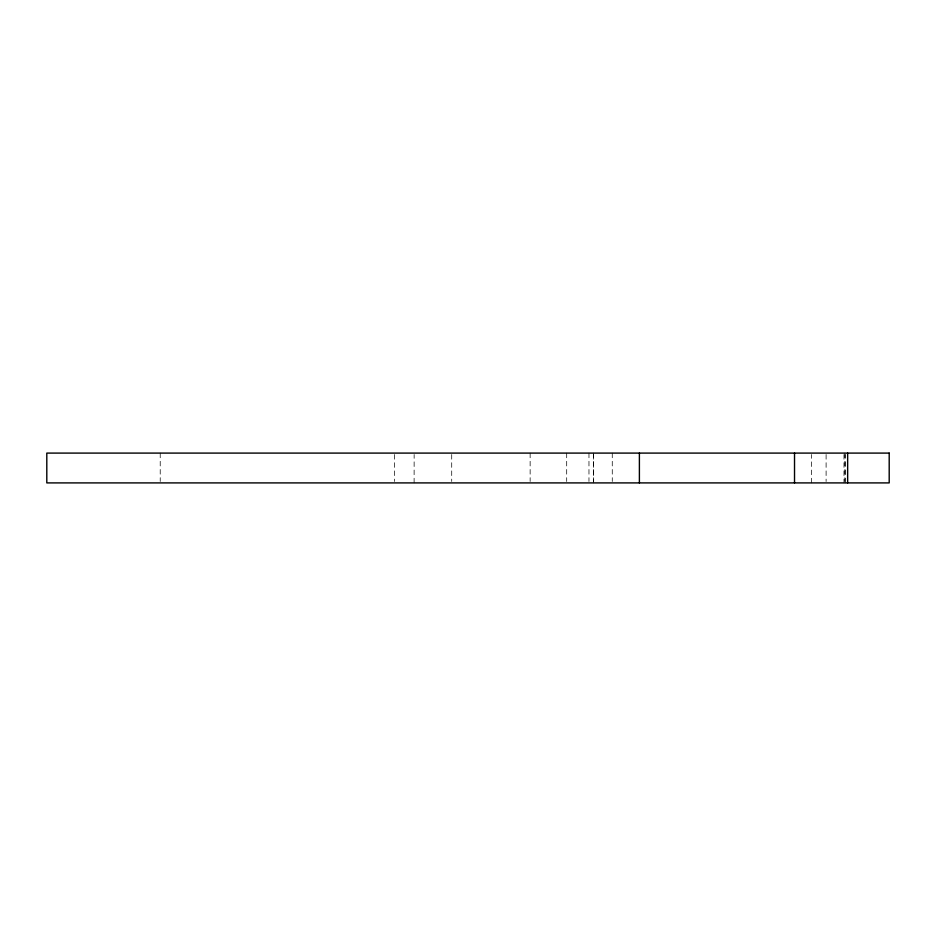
<?xml version="1.0" encoding="UTF-8"?>
<svg xmlns="http://www.w3.org/2000/svg" width="936" height="936" viewBox="0 0 936 936"><rect width="100%" height="100%" fill="white"/><g stroke="black" fill="none" stroke-linecap="round" stroke-linejoin="round"><path stroke-width="0.7" stroke-dasharray="4.68 3.51" d="M414.11 482.906L414.145 454.51M845.255 482.906L845.266 454.51M811.465 482.906L811.524 454.51M612.261 453.094L612.273 481.49M593.646 454.51L593.658 482.906M844.88 453.094L844.88 481.49M843.991 454.51L843.991 482.906M826.102 454.51L826.102 481.49M593.646 453.094L593.658 481.49M588.966 453.094L588.966 481.49M566.689 453.094L566.689 481.49M530.139 453.094L530.139 481.49M451.714 454.51L451.714 481.49M394.36 454.51L394.36 481.49M160.22 453.094L160.22 481.49"/><path stroke-width="1.4" d="M847.653 453.094L847.653 482.906M794.524 453.094L794.524 482.906M639.393 453.094L639.393 482.906M889.2 453.094L46.8 453.094L46.8 482.906L889.2 482.906L889.2 453.094"/></g></svg>
